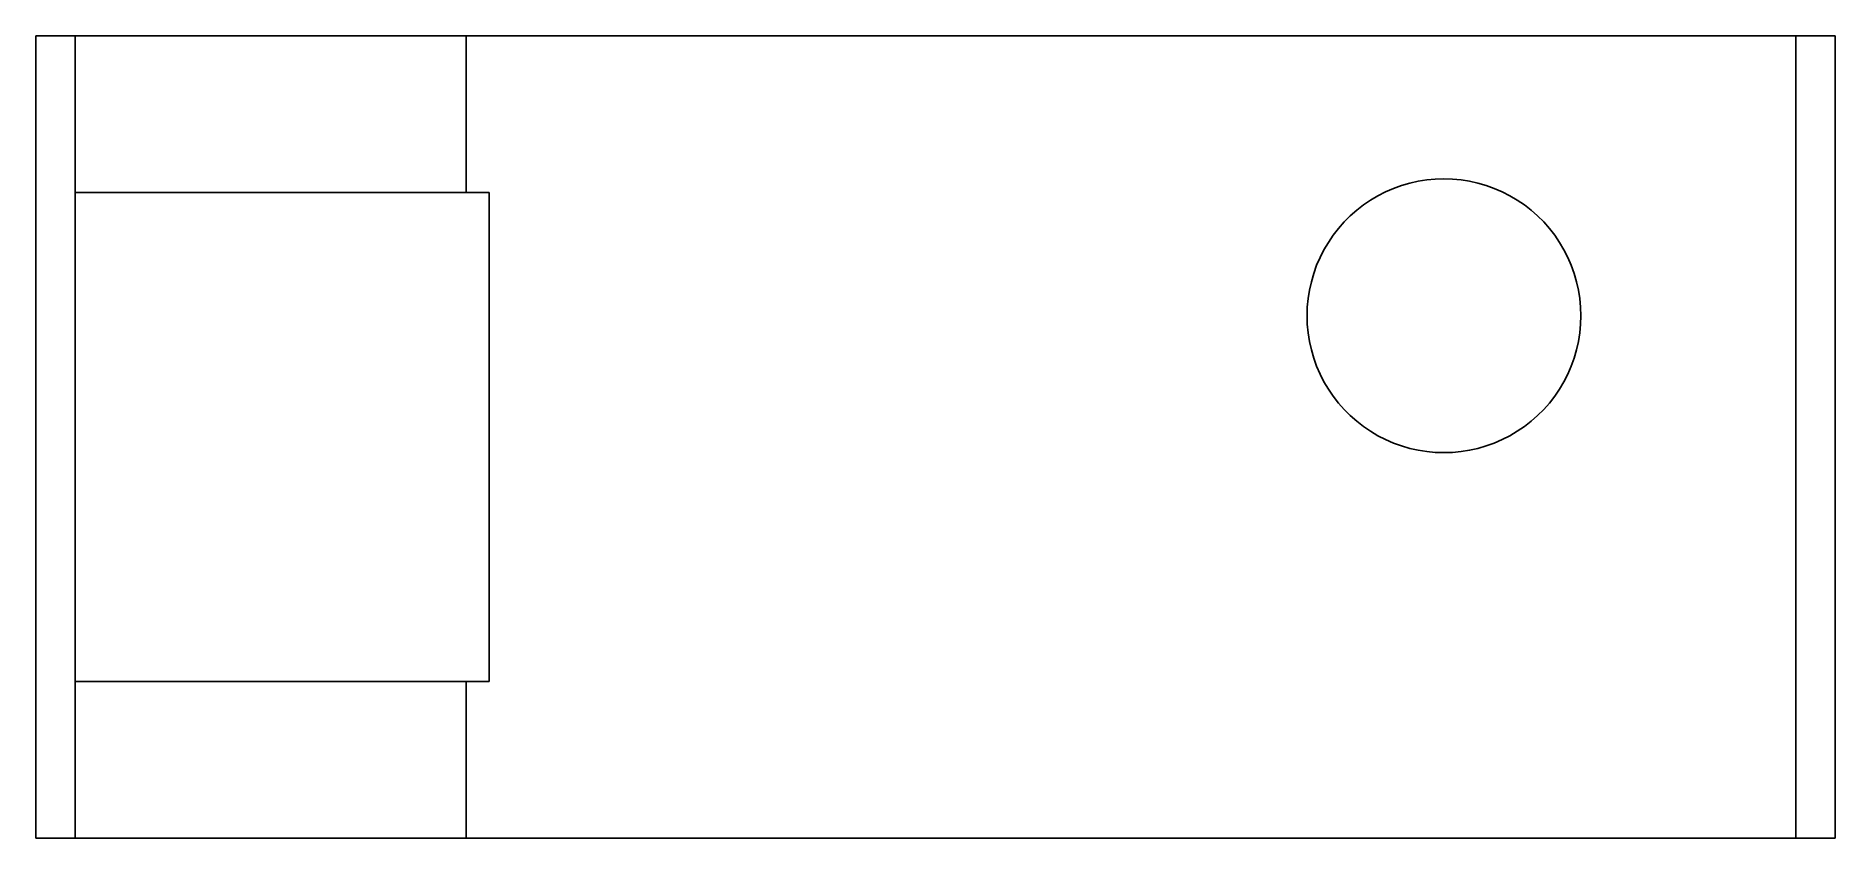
# Model space of a CAD drawing. Header units: metres. Extents: x -46 to 0, y 0 to 20.5.
import ezdxf

# ---------------------------------------------------------------- set-up
doc = ezdxf.new("R2010")
doc.units = ezdxf.units.M

msp = doc.modelspace()

# ---------------------------------------------------------------- linework, layer by layer
for points in [[(-46, 20.5), (-46, 20.09), (-46, 19.68), (-46, 19.27), (-46, 18.86), (-46, 18.45), (-46, 18.04), (-46, 17.63), (-46, 17.22), (-46, 16.81), (-46, 16.4), (-46, 15.99), (-46, 15.58), (-46, 15.17), (-46, 14.76), (-46, 14.35), (-46, 13.94), (-46, 13.53), (-46, 13.12), (-46, 12.71), (-46, 12.3), (-46, 11.89), (-46, 11.48), (-46, 11.07), (-46, 10.66), (-46, 10.25), (-46, 9.84), (-46, 9.43), (-46, 9.02), (-46, 8.61), (-46, 8.2), (-46, 7.79), (-46, 7.38), (-46, 6.97), (-46, 6.56), (-46, 6.15), (-46, 5.74), (-46, 5.33), (-46, 4.92), (-46, 4.51), (-46, 4.1), (-46, 3.69), (-46, 3.28), (-46, 2.87), (-46, 2.46), (-46, 2.05), (-46, 1.64), (-46, 1.23), (-46, 0.82), (-46, 0.41), (-46, 0)], [(-46, 20.5), (-45.999, 20.5), (-45.999, 20.5), (-45.998, 20.5), (-45.997, 20.5), (-45.995, 20.5), (-45.993, 20.5), (-45.991, 20.5), (-45.988, 20.5), (-45.985, 20.5), (-45.982, 20.5), (-45.979, 20.5), (-45.975, 20.5), (-45.97, 20.5), (-45.966, 20.5), (-45.961, 20.5), (-45.955, 20.5), (-45.95, 20.5), (-45.944, 20.5), (-45.937, 20.5), (-45.93, 20.5), (-45.923, 20.5), (-45.916, 20.5), (-45.908, 20.5), (-45.9, 20.5), (-45.892, 20.5), (-45.883, 20.5), (-45.873, 20.5), (-45.864, 20.5), (-45.854, 20.5), (-45.844, 20.5), (-45.834, 20.5), (-45.823, 20.5), (-45.812, 20.5), (-45.8, 20.5), (-45.788, 20.5), (-45.776, 20.5), (-45.764, 20.5), (-45.751, 20.5), (-45.738, 20.5), (-45.724, 20.5), (-45.71, 20.5), (-45.696, 20.5), (-45.682, 20.5), (-45.667, 20.5), (-45.652, 20.5), (-45.636, 20.5), (-45.621, 20.5), (-45.604, 20.5), (-45.588, 20.5), (-45.571, 20.5)], [(-45.571, 20.5), (-45.55, 20.5), (-45.528, 20.5), (-45.506, 20.5), (-45.485, 20.5), (-45.465, 20.5), (-45.444, 20.5), (-45.424, 20.5), (-45.405, 20.5), (-45.386, 20.5), (-45.368, 20.5), (-45.35, 20.5), (-45.332, 20.5), (-45.315, 20.5), (-45.298, 20.5), (-45.282, 20.5), (-45.267, 20.5), (-45.251, 20.5), (-45.236, 20.5), (-45.222, 20.5), (-45.208, 20.5), (-45.194, 20.5), (-45.181, 20.5), (-45.169, 20.5), (-45.156, 20.5), (-45.144, 20.5), (-45.133, 20.5), (-45.123, 20.5), (-45.112, 20.5), (-45.102, 20.5), (-45.093, 20.5), (-45.084, 20.5), (-45.075, 20.5), (-45.067, 20.5), (-45.06, 20.5), (-45.052, 20.5), (-45.046, 20.5), (-45.04, 20.5), (-45.034, 20.5), (-45.028, 20.5), (-45.024, 20.5), (-45.019, 20.5), (-45.015, 20.5), (-45.011, 20.5), (-45.009, 20.5), (-45.006, 20.5), (-45.004, 20.5), (-45.002, 20.5), (-45.002, 20.5), (-45.001, 20.5), (-45, 20.5)], [(-45, 20.5), (-45, 20.42), (-45, 20.34), (-45, 20.26), (-45, 20.18), (-45, 20.1), (-45, 20.02), (-45, 19.94), (-45, 19.86), (-45, 19.78), (-45, 19.7), (-45, 19.62), (-45, 19.54), (-45, 19.46), (-45, 19.38), (-45, 19.3), (-45, 19.22), (-45, 19.14), (-45, 19.06), (-45, 18.98), (-45, 18.9), (-45, 18.82), (-45, 18.74), (-45, 18.66), (-45, 18.58), (-45, 18.5), (-45, 18.42), (-45, 18.34), (-45, 18.26), (-45, 18.18), (-45, 18.1), (-45, 18.02), (-45, 17.94), (-45, 17.86), (-45, 17.78), (-45, 17.7), (-45, 17.62), (-45, 17.54), (-45, 17.46), (-45, 17.38), (-45, 17.3), (-45, 17.22), (-45, 17.14), (-45, 17.06), (-45, 16.98), (-45, 16.9), (-45, 16.82), (-45, 16.74), (-45, 16.66), (-45, 16.58), (-45, 16.5)], [(-45, 20.5), (-44.965, 20.5), (-44.93, 20.5), (-44.895, 20.5), (-44.83, 20.5), (-44.727, 20.5), (-44.623, 20.5), (-44.52, 20.5), (-44.362, 20.5), (-44.195, 20.5), (-44.028, 20.5), (-43.846, 20.5), (-43.624, 20.5), (-43.402, 20.5), (-43.181, 20.5), (-42.928, 20.5), (-42.662, 20.5), (-42.397, 20.5), (-42.127, 20.5), (-41.831, 20.5), (-41.535, 20.5), (-41.239, 20.5), (-40.935, 20.5), (-40.623, 20.5), (-40.312, 20.5), (-40, 20.5), (-39.688, 20.5), (-39.377, 20.5), (-39.065, 20.5), (-38.761, 20.5), (-38.465, 20.5), (-38.169, 20.5), (-37.873, 20.5), (-37.603, 20.5), (-37.338, 20.5), (-37.072, 20.5), (-36.819, 20.5), (-36.598, 20.5), (-36.376, 20.5), (-36.154, 20.5), (-35.972, 20.5), (-35.805, 20.5), (-35.638, 20.5), (-35.48, 20.5), (-35.377, 20.5), (-35.273, 20.5), (-35.17, 20.5), (-35.105, 20.5), (-35.07, 20.5), (-35.035, 20.5), (-35, 20.5)], [(-35, 20.5), (-35, 20.42), (-35, 20.34), (-35, 20.26), (-35, 20.18), (-35, 20.1), (-35, 20.02), (-35, 19.94), (-35, 19.86), (-35, 19.78), (-35, 19.7), (-35, 19.62), (-35, 19.54), (-35, 19.46), (-35, 19.38), (-35, 19.3), (-35, 19.22), (-35, 19.14), (-35, 19.06), (-35, 18.98), (-35, 18.9), (-35, 18.82), (-35, 18.74), (-35, 18.66), (-35, 18.58), (-35, 18.5), (-35, 18.42), (-35, 18.34), (-35, 18.26), (-35, 18.18), (-35, 18.1), (-35, 18.02), (-35, 17.94), (-35, 17.86), (-35, 17.78), (-35, 17.7), (-35, 17.62), (-35, 17.54), (-35, 17.46), (-35, 17.38), (-35, 17.3), (-35, 17.22), (-35, 17.14), (-35, 17.06), (-35, 16.98), (-35, 16.9), (-35, 16.82), (-35, 16.74), (-35, 16.66), (-35, 16.58), (-35, 16.5)], [(-35, 20.5), (-34.986, 20.5), (-34.972, 20.5), (-34.958, 20.5), (-34.932, 20.5), (-34.89, 20.5), (-34.848, 20.5), (-34.805, 20.5), (-34.74, 20.5), (-34.67, 20.5), (-34.601, 20.5), (-34.524, 20.5), (-34.427, 20.5), (-34.331, 20.5), (-34.235, 20.5), (-34.121, 20.5), (-33.999, 20.5), (-33.878, 20.5), (-33.753, 20.5), (-33.608, 20.5), (-33.462, 20.5), (-33.317, 20.5), (-33.159, 20.5), (-32.992, 20.5), (-32.824, 20.5), (-32.657, 20.5), (-32.47, 20.5), (-32.282, 20.5), (-32.095, 20.5), (-31.9, 20.5), (-31.695, 20.5), (-31.49, 20.5), (-31.286, 20.5), (-31.068, 20.5), (-30.848, 20.5), (-30.628, 20.5), (-30.405, 20.5), (-30.173, 20.5), (-29.941, 20.5), (-29.709, 20.5), (-29.47, 20.5), (-29.228, 20.5), (-28.987, 20.5), (-28.745, 20.5), (-28.497, 20.5), (-28.249, 20.5), (-28.002, 20.5), (-27.752, 20.5), (-27.502, 20.5), (-27.251, 20.5), (-27, 20.5)], [(-27, 20.5), (-26.48, 20.5), (-25.96, 20.5), (-25.44, 20.5), (-24.92, 20.5), (-24.4, 20.5), (-23.88, 20.5), (-23.36, 20.5), (-22.84, 20.5), (-22.32, 20.5), (-21.8, 20.5), (-21.28, 20.5), (-20.76, 20.5), (-20.24, 20.5), (-19.72, 20.5), (-19.2, 20.5), (-18.68, 20.5), (-18.16, 20.5), (-17.64, 20.5), (-17.12, 20.5), (-16.6, 20.5), (-16.08, 20.5), (-15.56, 20.5), (-15.04, 20.5), (-14.52, 20.5), (-14, 20.5), (-13.48, 20.5), (-12.96, 20.5), (-12.44, 20.5), (-11.92, 20.5), (-11.4, 20.5), (-10.88, 20.5), (-10.36, 20.5), (-9.84, 20.5), (-9.32, 20.5), (-8.8, 20.5), (-8.28, 20.5), (-7.76, 20.5), (-7.24, 20.5), (-6.72, 20.5), (-6.2, 20.5), (-5.68, 20.5), (-5.16, 20.5), (-4.64, 20.5), (-4.12, 20.5), (-3.6, 20.5), (-3.08, 20.5), (-2.56, 20.5), (-2.04, 20.5), (-1.52, 20.5), (-1, 20.5)], [(-1, 0), (-1, 0.41), (-1, 0.82), (-1, 1.23), (-1, 1.64), (-1, 2.05), (-1, 2.46), (-1, 2.87), (-1, 3.28), (-1, 3.69), (-1, 4.1), (-1, 4.51), (-1, 4.92), (-1, 5.33), (-1, 5.74), (-1, 6.15), (-1, 6.56), (-1, 6.97), (-1, 7.38), (-1, 7.79), (-1, 8.2), (-1, 8.61), (-1, 9.02), (-1, 9.43), (-1, 9.84), (-1, 10.25), (-1, 10.66), (-1, 11.07), (-1, 11.48), (-1, 11.89), (-1, 12.3), (-1, 12.71), (-1, 13.12), (-1, 13.53), (-1, 13.94), (-1, 14.35), (-1, 14.76), (-1, 15.17), (-1, 15.58), (-1, 15.99), (-1, 16.4), (-1, 16.81), (-1, 17.22), (-1, 17.63), (-1, 18.04), (-1, 18.45), (-1, 18.86), (-1, 19.27), (-1, 19.68), (-1, 20.09), (-1, 20.5)], [(-1, 20.5), (-0.98, 20.5), (-0.96, 20.5), (-0.94, 20.5), (-0.92, 20.5), (-0.9, 20.5), (-0.88, 20.5), (-0.86, 20.5), (-0.84, 20.5), (-0.82, 20.5), (-0.8, 20.5), (-0.78, 20.5), (-0.76, 20.5), (-0.74, 20.5), (-0.72, 20.5), (-0.7, 20.5), (-0.68, 20.5), (-0.66, 20.5), (-0.64, 20.5), (-0.62, 20.5), (-0.6, 20.5), (-0.58, 20.5), (-0.56, 20.5), (-0.54, 20.5), (-0.52, 20.5), (-0.5, 20.5), (-0.48, 20.5), (-0.46, 20.5), (-0.44, 20.5), (-0.42, 20.5), (-0.4, 20.5), (-0.38, 20.5), (-0.36, 20.5), (-0.34, 20.5), (-0.32, 20.5), (-0.3, 20.5), (-0.28, 20.5), (-0.26, 20.5), (-0.24, 20.5), (-0.22, 20.5), (-0.2, 20.5), (-0.18, 20.5), (-0.16, 20.5), (-0.14, 20.5), (-0.12, 20.5), (-0.1, 20.5), (-0.08, 20.5), (-0.06, 20.5), (-0.04, 20.5), (-0.02, 20.5), (0, 20.5)], [(0, 20.5), (0, 20.09), (0, 19.68), (0, 19.27), (0, 18.86), (0, 18.45), (0, 18.04), (0, 17.63), (0, 17.22), (0, 16.81), (0, 16.4), (0, 15.99), (0, 15.58), (0, 15.17), (0, 14.76), (0, 14.35), (0, 13.94), (0, 13.53), (0, 13.12), (0, 12.71), (0, 12.3), (0, 11.89), (0, 11.48), (0, 11.07), (0, 10.66), (0, 10.25), (0, 9.84), (0, 9.43), (0, 9.02), (0, 8.61), (0, 8.2), (0, 7.79), (0, 7.38), (0, 6.97), (0, 6.56), (0, 6.15), (0, 5.74), (0, 5.33), (0, 4.92), (0, 4.51), (0, 4.1), (0, 3.69), (0, 3.28), (0, 2.87), (0, 2.46), (0, 2.05), (0, 1.64), (0, 1.23), (0, 0.82), (0, 0.41), (0, 0)], [(-13.5, 13.35), (-13.493, 13.57), (-13.472, 13.789), (-13.438, 14.006), (-13.39, 14.22), (-13.329, 14.432), (-13.254, 14.638), (-13.167, 14.84), (-13.067, 15.036), (-12.955, 15.225), (-12.832, 15.407), (-12.697, 15.581), (-12.551, 15.746), (-12.396, 15.901), (-12.231, 16.047), (-12.057, 16.182), (-11.875, 16.305), (-11.686, 16.417), (-11.49, 16.517), (-11.288, 16.604), (-11.082, 16.679), (-10.87, 16.74), (-10.656, 16.788), (-10.439, 16.822), (-10.22, 16.843), (-10, 16.85), (-9.78, 16.843), (-9.561, 16.822), (-9.344, 16.788), (-9.13, 16.74), (-8.918, 16.679), (-8.712, 16.604), (-8.51, 16.517), (-8.314, 16.417), (-8.125, 16.305), (-7.943, 16.182), (-7.769, 16.047), (-7.604, 15.901), (-7.449, 15.746), (-7.303, 15.581), (-7.168, 15.407), (-7.045, 15.225), (-6.933, 15.036), (-6.833, 14.84), (-6.746, 14.638), (-6.671, 14.432), (-6.61, 14.22), (-6.562, 14.006), (-6.528, 13.789), (-6.507, 13.57), (-6.5, 13.35)], [(-45, 16.5), (-45, 16.25), (-45, 16), (-45, 15.75), (-45, 15.5), (-45, 15.25), (-45, 15), (-45, 14.75), (-45, 14.5), (-45, 14.25), (-45, 14), (-45, 13.75), (-45, 13.5), (-45, 13.25), (-45, 13), (-45, 12.75), (-45, 12.5), (-45, 12.25), (-45, 12), (-45, 11.75), (-45, 11.5), (-45, 11.25), (-45, 11), (-45, 10.75), (-45, 10.5), (-45, 10.25), (-45, 10), (-45, 9.75), (-45, 9.5), (-45, 9.25), (-45, 9), (-45, 8.75), (-45, 8.5), (-45, 8.25), (-45, 8), (-45, 7.75), (-45, 7.5), (-45, 7.25), (-45, 7), (-45, 6.75), (-45, 6.5), (-45, 6.25), (-45, 6), (-45, 5.75), (-45, 5.5), (-45, 5.25), (-45, 5), (-45, 4.75), (-45, 4.5), (-45, 4.25), (-45, 4)], [(-45, 16.5), (-44.965, 16.5), (-44.93, 16.5), (-44.895, 16.5), (-44.83, 16.5), (-44.727, 16.5), (-44.623, 16.5), (-44.52, 16.5), (-44.362, 16.5), (-44.195, 16.5), (-44.028, 16.5), (-43.846, 16.5), (-43.624, 16.5), (-43.402, 16.5), (-43.181, 16.5), (-42.928, 16.5), (-42.662, 16.5), (-42.397, 16.5), (-42.127, 16.5), (-41.831, 16.5), (-41.535, 16.5), (-41.239, 16.5), (-40.935, 16.5), (-40.623, 16.5), (-40.312, 16.5), (-40, 16.5), (-39.688, 16.5), (-39.377, 16.5), (-39.065, 16.5), (-38.761, 16.5), (-38.465, 16.5), (-38.169, 16.5), (-37.873, 16.5), (-37.603, 16.5), (-37.338, 16.5), (-37.072, 16.5), (-36.819, 16.5), (-36.598, 16.5), (-36.376, 16.5), (-36.154, 16.5), (-35.972, 16.5), (-35.805, 16.5), (-35.638, 16.5), (-35.48, 16.5), (-35.377, 16.5), (-35.273, 16.5), (-35.17, 16.5), (-35.105, 16.5), (-35.07, 16.5), (-35.035, 16.5), (-35, 16.5)], [(-34.416, 16.5), (-34.438, 16.5), (-34.461, 16.5), (-34.483, 16.5), (-34.505, 16.5), (-34.525, 16.5), (-34.546, 16.5), (-34.567, 16.5), (-34.586, 16.5), (-34.605, 16.5), (-34.624, 16.5), (-34.643, 16.5), (-34.66, 16.5), (-34.678, 16.5), (-34.695, 16.5), (-34.712, 16.5), (-34.728, 16.5), (-34.743, 16.5), (-34.759, 16.5), (-34.773, 16.5), (-34.787, 16.5), (-34.802, 16.5), (-34.815, 16.5), (-34.828, 16.5), (-34.84, 16.5), (-34.853, 16.5), (-34.864, 16.5), (-34.875, 16.5), (-34.885, 16.5), (-34.896, 16.5), (-34.905, 16.5), (-34.914, 16.5), (-34.923, 16.5), (-34.931, 16.5), (-34.939, 16.5), (-34.946, 16.5), (-34.953, 16.5), (-34.959, 16.5), (-34.965, 16.5), (-34.971, 16.5), (-34.976, 16.5), (-34.98, 16.5), (-34.984, 16.5), (-34.988, 16.5), (-34.991, 16.5), (-34.993, 16.5), (-34.996, 16.5), (-34.997, 16.5), (-34.998, 16.5), (-34.999, 16.5), (-35, 16.5)], [(-34.416, 4), (-34.416, 4.25), (-34.416, 4.5), (-34.416, 4.75), (-34.416, 5), (-34.416, 5.25), (-34.416, 5.5), (-34.416, 5.75), (-34.416, 6), (-34.416, 6.25), (-34.416, 6.5), (-34.416, 6.75), (-34.416, 7), (-34.416, 7.25), (-34.416, 7.5), (-34.416, 7.75), (-34.416, 8), (-34.416, 8.25), (-34.416, 8.5), (-34.416, 8.75), (-34.416, 9), (-34.416, 9.25), (-34.416, 9.5), (-34.416, 9.75), (-34.416, 10), (-34.416, 10.25), (-34.416, 10.5), (-34.416, 10.75), (-34.416, 11), (-34.416, 11.25), (-34.416, 11.5), (-34.416, 11.75), (-34.416, 12), (-34.416, 12.25), (-34.416, 12.5), (-34.416, 12.75), (-34.416, 13), (-34.416, 13.25), (-34.416, 13.5), (-34.416, 13.75), (-34.416, 14), (-34.416, 14.25), (-34.416, 14.5), (-34.416, 14.75), (-34.416, 15), (-34.416, 15.25), (-34.416, 15.5), (-34.416, 15.75), (-34.416, 16), (-34.416, 16.25), (-34.416, 16.5)], [(-6.5, 13.35), (-6.507, 13.13), (-6.528, 12.911), (-6.562, 12.694), (-6.61, 12.48), (-6.671, 12.268), (-6.746, 12.062), (-6.833, 11.86), (-6.933, 11.664), (-7.045, 11.475), (-7.168, 11.293), (-7.303, 11.119), (-7.449, 10.954), (-7.604, 10.799), (-7.769, 10.653), (-7.943, 10.518), (-8.125, 10.395), (-8.314, 10.283), (-8.51, 10.183), (-8.712, 10.096), (-8.918, 10.021), (-9.13, 9.96), (-9.344, 9.912), (-9.561, 9.878), (-9.78, 9.857), (-10, 9.85), (-10.22, 9.857), (-10.439, 9.878), (-10.656, 9.912), (-10.87, 9.96), (-11.082, 10.021), (-11.288, 10.096), (-11.49, 10.183), (-11.686, 10.283), (-11.875, 10.395), (-12.057, 10.518), (-12.231, 10.653), (-12.396, 10.799), (-12.551, 10.954), (-12.697, 11.119), (-12.832, 11.293), (-12.955, 11.475), (-13.067, 11.664), (-13.167, 11.86), (-13.254, 12.062), (-13.329, 12.268), (-13.39, 12.48), (-13.438, 12.694), (-13.472, 12.911), (-13.493, 13.13), (-13.5, 13.35)], [(-45, 4), (-45, 3.92), (-45, 3.84), (-45, 3.76), (-45, 3.68), (-45, 3.6), (-45, 3.52), (-45, 3.44), (-45, 3.36), (-45, 3.28), (-45, 3.2), (-45, 3.12), (-45, 3.04), (-45, 2.96), (-45, 2.88), (-45, 2.8), (-45, 2.72), (-45, 2.64), (-45, 2.56), (-45, 2.48), (-45, 2.4), (-45, 2.32), (-45, 2.24), (-45, 2.16), (-45, 2.08), (-45, 2), (-45, 1.92), (-45, 1.84), (-45, 1.76), (-45, 1.68), (-45, 1.6), (-45, 1.52), (-45, 1.44), (-45, 1.36), (-45, 1.28), (-45, 1.2), (-45, 1.12), (-45, 1.04), (-45, 0.96), (-45, 0.88), (-45, 0.8), (-45, 0.72), (-45, 0.64), (-45, 0.56), (-45, 0.48), (-45, 0.4), (-45, 0.32), (-45, 0.24), (-45, 0.16), (-45, 0.08), (-45, 0)], [(-45, 4), (-44.965, 4), (-44.93, 4), (-44.895, 4), (-44.83, 4), (-44.727, 4), (-44.623, 4), (-44.52, 4), (-44.362, 4), (-44.195, 4), (-44.028, 4), (-43.846, 4), (-43.624, 4), (-43.402, 4), (-43.181, 4), (-42.928, 4), (-42.662, 4), (-42.397, 4), (-42.127, 4), (-41.831, 4), (-41.535, 4), (-41.239, 4), (-40.935, 4), (-40.623, 4), (-40.312, 4), (-40, 4), (-39.688, 4), (-39.377, 4), (-39.065, 4), (-38.761, 4), (-38.465, 4), (-38.169, 4), (-37.873, 4), (-37.603, 4), (-37.338, 4), (-37.072, 4), (-36.819, 4), (-36.598, 4), (-36.376, 4), (-36.154, 4), (-35.972, 4), (-35.805, 4), (-35.638, 4), (-35.48, 4), (-35.377, 4), (-35.273, 4), (-35.17, 4), (-35.105, 4), (-35.07, 4), (-35.035, 4), (-35, 4)], [(-35, 4), (-35, 3.92), (-35, 3.84), (-35, 3.76), (-35, 3.68), (-35, 3.6), (-35, 3.52), (-35, 3.44), (-35, 3.36), (-35, 3.28), (-35, 3.2), (-35, 3.12), (-35, 3.04), (-35, 2.96), (-35, 2.88), (-35, 2.8), (-35, 2.72), (-35, 2.64), (-35, 2.56), (-35, 2.48), (-35, 2.4), (-35, 2.32), (-35, 2.24), (-35, 2.16), (-35, 2.08), (-35, 2), (-35, 1.92), (-35, 1.84), (-35, 1.76), (-35, 1.68), (-35, 1.6), (-35, 1.52), (-35, 1.44), (-35, 1.36), (-35, 1.28), (-35, 1.2), (-35, 1.12), (-35, 1.04), (-35, 0.96), (-35, 0.88), (-35, 0.8), (-35, 0.72), (-35, 0.64), (-35, 0.56), (-35, 0.48), (-35, 0.4), (-35, 0.32), (-35, 0.24), (-35, 0.16), (-35, 0.08), (-35, 0)], [(-35, 4), (-34.999, 4), (-34.998, 4), (-34.997, 4), (-34.996, 4), (-34.993, 4), (-34.991, 4), (-34.988, 4), (-34.984, 4), (-34.98, 4), (-34.976, 4), (-34.971, 4), (-34.965, 4), (-34.959, 4), (-34.953, 4), (-34.946, 4), (-34.939, 4), (-34.931, 4), (-34.923, 4), (-34.914, 4), (-34.905, 4), (-34.896, 4), (-34.885, 4), (-34.875, 4), (-34.864, 4), (-34.853, 4), (-34.84, 4), (-34.828, 4), (-34.815, 4), (-34.802, 4), (-34.787, 4), (-34.773, 4), (-34.759, 4), (-34.743, 4), (-34.728, 4), (-34.712, 4), (-34.695, 4), (-34.678, 4), (-34.66, 4), (-34.643, 4), (-34.624, 4), (-34.605, 4), (-34.586, 4), (-34.567, 4), (-34.546, 4), (-34.525, 4), (-34.505, 4), (-34.483, 4), (-34.461, 4), (-34.438, 4), (-34.416, 4)], [(-46, 0), (-45.999, 0), (-45.999, 0), (-45.998, 0), (-45.997, 0), (-45.995, 0), (-45.993, 0), (-45.991, 0), (-45.988, 0), (-45.985, 0), (-45.982, 0), (-45.979, 0), (-45.975, 0), (-45.97, 0), (-45.966, 0), (-45.961, 0), (-45.955, 0), (-45.95, 0), (-45.944, 0), (-45.937, 0), (-45.93, 0), (-45.923, 0), (-45.916, 0), (-45.908, 0), (-45.9, 0), (-45.892, 0), (-45.883, 0), (-45.873, 0), (-45.864, 0), (-45.854, 0), (-45.844, 0), (-45.834, 0), (-45.823, 0), (-45.812, 0), (-45.8, 0), (-45.788, 0), (-45.776, 0), (-45.764, 0), (-45.751, 0), (-45.738, 0), (-45.724, 0), (-45.71, 0), (-45.696, 0), (-45.682, 0), (-45.667, 0), (-45.652, 0), (-45.636, 0), (-45.621, 0), (-45.604, 0), (-45.588, 0), (-45.571, 0)], [(-45, 0), (-45.001, 0), (-45.002, 0), (-45.002, 0), (-45.004, 0), (-45.006, 0), (-45.009, 0), (-45.011, 0), (-45.015, 0), (-45.019, 0), (-45.024, 0), (-45.028, 0), (-45.034, 0), (-45.04, 0), (-45.046, 0), (-45.052, 0), (-45.06, 0), (-45.067, 0), (-45.075, 0), (-45.084, 0), (-45.093, 0), (-45.102, 0), (-45.112, 0), (-45.123, 0), (-45.133, 0), (-45.144, 0), (-45.156, 0), (-45.169, 0), (-45.181, 0), (-45.194, 0), (-45.208, 0), (-45.222, 0), (-45.236, 0), (-45.251, 0), (-45.267, 0), (-45.282, 0), (-45.298, 0), (-45.315, 0), (-45.332, 0), (-45.35, 0), (-45.368, 0), (-45.386, 0), (-45.405, 0), (-45.424, 0), (-45.444, 0), (-45.465, 0), (-45.485, 0), (-45.506, 0), (-45.528, 0), (-45.55, 0), (-45.571, 0)], [(-45, 0), (-44.965, 0), (-44.93, 0), (-44.895, 0), (-44.83, 0), (-44.727, 0), (-44.623, 0), (-44.52, 0), (-44.362, 0), (-44.195, 0), (-44.028, 0), (-43.846, 0), (-43.624, 0), (-43.402, 0), (-43.181, 0), (-42.928, 0), (-42.662, 0), (-42.397, 0), (-42.127, 0), (-41.831, 0), (-41.535, 0), (-41.239, 0), (-40.935, 0), (-40.623, 0), (-40.312, 0), (-40, 0), (-39.688, 0), (-39.377, 0), (-39.065, 0), (-38.761, 0), (-38.465, 0), (-38.169, 0), (-37.873, 0), (-37.603, 0), (-37.338, 0), (-37.072, 0), (-36.819, 0), (-36.598, 0), (-36.376, 0), (-36.154, 0), (-35.972, 0), (-35.805, 0), (-35.638, 0), (-35.48, 0), (-35.377, 0), (-35.273, 0), (-35.17, 0), (-35.105, 0), (-35.07, 0), (-35.035, 0), (-35, 0)], [(-27, 0), (-27.251, 0), (-27.502, 0), (-27.752, 0), (-28.002, 0), (-28.249, 0), (-28.497, 0), (-28.745, 0), (-28.987, 0), (-29.228, 0), (-29.47, 0), (-29.709, 0), (-29.941, 0), (-30.173, 0), (-30.405, 0), (-30.628, 0), (-30.848, 0), (-31.068, 0), (-31.286, 0), (-31.49, 0), (-31.695, 0), (-31.9, 0), (-32.095, 0), (-32.282, 0), (-32.47, 0), (-32.657, 0), (-32.824, 0), (-32.992, 0), (-33.159, 0), (-33.317, 0), (-33.462, 0), (-33.608, 0), (-33.753, 0), (-33.878, 0), (-33.999, 0), (-34.121, 0), (-34.235, 0), (-34.331, 0), (-34.427, 0), (-34.524, 0), (-34.601, 0), (-34.67, 0), (-34.74, 0), (-34.805, 0), (-34.848, 0), (-34.89, 0), (-34.932, 0), (-34.958, 0), (-34.972, 0), (-34.986, 0), (-35, 0)], [(-27, 0), (-26.48, 0), (-25.96, 0), (-25.44, 0), (-24.92, 0), (-24.4, 0), (-23.88, 0), (-23.36, 0), (-22.84, 0), (-22.32, 0), (-21.8, 0), (-21.28, 0), (-20.76, 0), (-20.24, 0), (-19.72, 0), (-19.2, 0), (-18.68, 0), (-18.16, 0), (-17.64, 0), (-17.12, 0), (-16.6, 0), (-16.08, 0), (-15.56, 0), (-15.04, 0), (-14.52, 0), (-14, 0), (-13.48, 0), (-12.96, 0), (-12.44, 0), (-11.92, 0), (-11.4, 0), (-10.88, 0), (-10.36, 0), (-9.84, 0), (-9.32, 0), (-8.8, 0), (-8.28, 0), (-7.76, 0), (-7.24, 0), (-6.72, 0), (-6.2, 0), (-5.68, 0), (-5.16, 0), (-4.64, 0), (-4.12, 0), (-3.6, 0), (-3.08, 0), (-2.56, 0), (-2.04, 0), (-1.52, 0), (-1, 0)], [(0, 0), (-0.02, 0), (-0.04, 0), (-0.06, 0), (-0.08, 0), (-0.1, 0), (-0.12, 0), (-0.14, 0), (-0.16, 0), (-0.18, 0), (-0.2, 0), (-0.22, 0), (-0.24, 0), (-0.26, 0), (-0.28, 0), (-0.3, 0), (-0.32, 0), (-0.34, 0), (-0.36, 0), (-0.38, 0), (-0.4, 0), (-0.42, 0), (-0.44, 0), (-0.46, 0), (-0.48, 0), (-0.5, 0), (-0.52, 0), (-0.54, 0), (-0.56, 0), (-0.58, 0), (-0.6, 0), (-0.62, 0), (-0.64, 0), (-0.66, 0), (-0.68, 0), (-0.7, 0), (-0.72, 0), (-0.74, 0), (-0.76, 0), (-0.78, 0), (-0.8, 0), (-0.82, 0), (-0.84, 0), (-0.86, 0), (-0.88, 0), (-0.9, 0), (-0.92, 0), (-0.94, 0), (-0.96, 0), (-0.98, 0), (-1, 0)]]:
    msp.add_lwpolyline(points)

doc.saveas('drawing.dxf')
